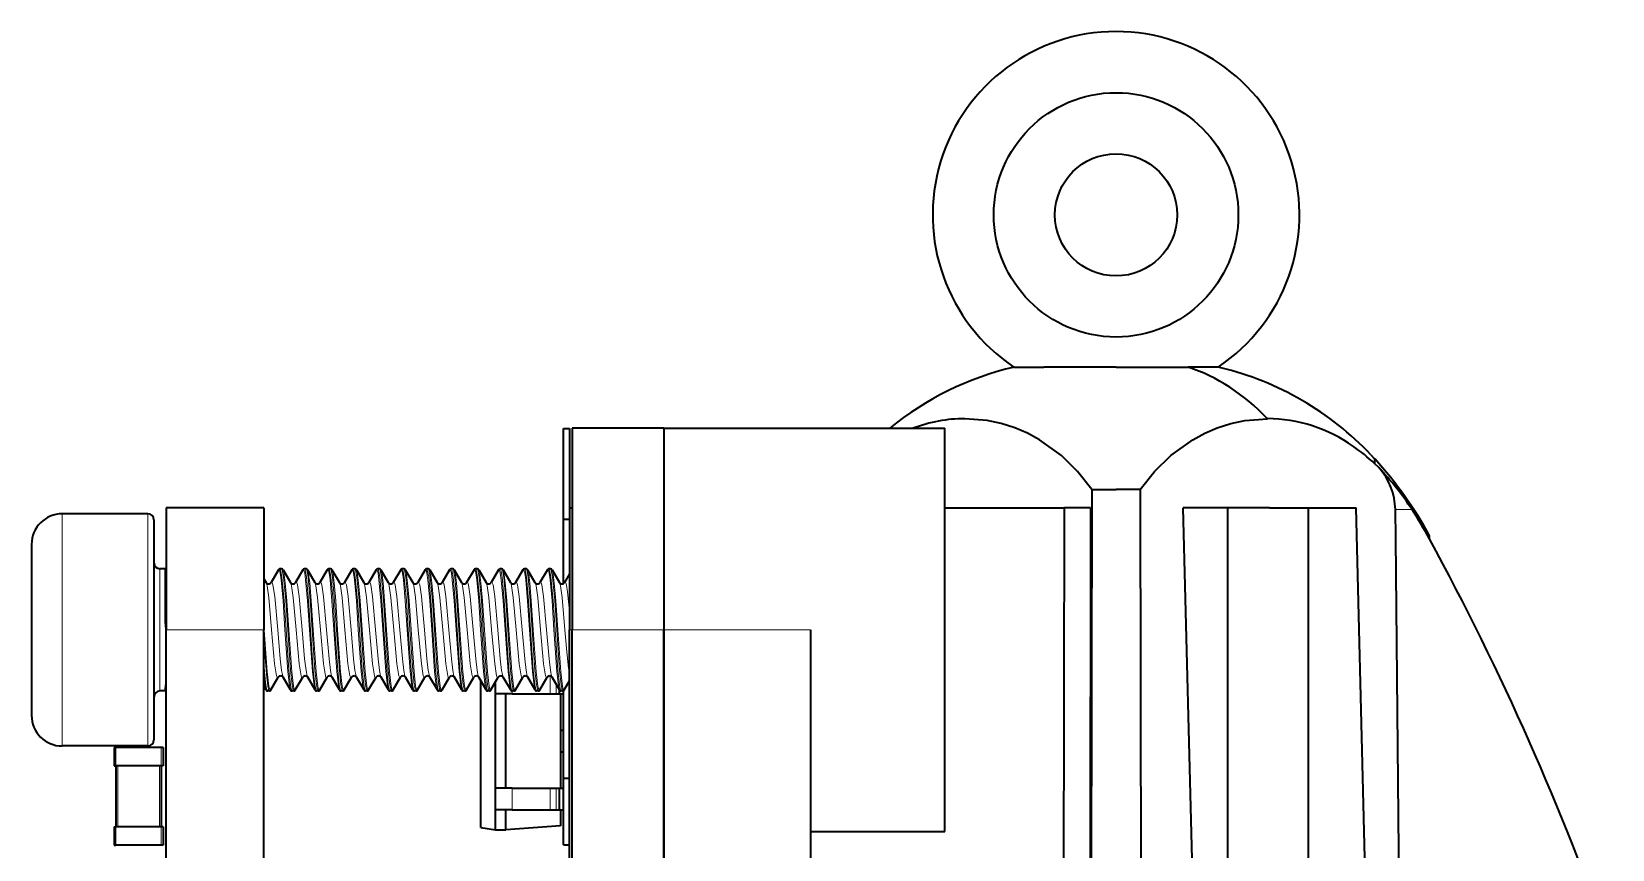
# Model space of a CAD drawing. Extents: x 383 to 866, y 155 to 681.
# Drawn here: x 580.34 to 606.2, y 667.32 to 680.71 of the extents above; entities that cross this region are included whole.
import ezdxf

# ---------------------------------------------------------------- set-up
doc = ezdxf.new("R2010")
doc.units = 0

msp = doc.modelspace()

# ---------------------------------------------------------------- linework, layer by layer
at = {"color": 7, "lineweight": 35, "ltscale": 0.007712}
msp.add_line((596.41, 675.213), (596.719, 675.213), dxfattribs=at)
at = {"color": 7, "lineweight": 35, "ltscale": 0.004517}
msp.add_line((596.719, 675.213), (596.899, 675.213), dxfattribs=at)
at = {"color": 7, "lineweight": 35, "ltscale": 0.029521}
for q in [(596.899, 675.213), (599.261, 675.213)]:
    msp.add_line((598.08, 675.213), q, dxfattribs=at)
at = {"color": 7, "lineweight": 35, "ltscale": 0.012228}
msp.add_line((599.75, 675.213), (599.261, 675.213), dxfattribs=at)
at = {"color": 7, "lineweight": 35, "ltscale": 0.001088}
msp.add_line((599.793, 675.203), (599.75, 675.214), dxfattribs=at)
at = {"color": 7, "lineweight": 35, "ltscale": 0.037}
msp.add_line((589.039, 672.727), (589.039, 674.207), dxfattribs=at)
at = {"color": 7, "lineweight": 35, "ltscale": 0.002499}
for p, q in [((589.039, 674.207), (589.139, 674.207)), ((589.039, 672.727), (589.139, 672.727)), ((589.039, 668.485), (589.139, 668.485)), ((589.039, 667.393), (589.139, 667.393))]:
    msp.add_line(p, q, dxfattribs=at)
at = {"color": 7, "lineweight": 35, "ltscale": 0.032336}
msp.add_line((589.139, 674.207), (589.139, 672.913), dxfattribs=at)
at = {"color": 7, "lineweight": 35, "ltscale": 0.0375}
msp.add_line((590.68, 674.213), (589.18, 674.213), dxfattribs=at)
at = {"color": 7, "lineweight": 35, "ltscale": 0.0825}
for p, q in [((589.18, 674.213), (589.18, 670.913)), ((590.68, 674.213), (590.68, 670.913)), ((590.68, 674.213), (590.68, 670.913)), ((595.28, 670.913), (595.28, 674.213))]:
    msp.add_line(p, q, dxfattribs=at)
at = {"color": 7, "lineweight": 35, "ltscale": 0.060001}
msp.add_line((590.68, 674.213), (593.08, 674.213), dxfattribs=at)
at = {"color": 7, "lineweight": 35, "ltscale": 0.055}
for p, q in [((593.08, 674.213), (595.28, 674.213)), ((593.08, 667.613), (595.28, 667.613))]:
    msp.add_line(p, q, dxfattribs=at)
at = {"color": 7, "lineweight": 35, "ltscale": 0.002197}
msp.add_line((602.25, 673.778), (602.31, 673.714), dxfattribs=at)
at = {"color": 7, "lineweight": 35, "ltscale": 0.001964}
msp.add_line((602.31, 673.714), (602.31, 673.635), dxfattribs=at)
at = {"color": 7, "lineweight": 35, "ltscale": 3.34651e-05}
msp.add_line((602.311, 673.713), (602.31, 673.714), dxfattribs=at)
at = {"color": 7, "lineweight": 35, "ltscale": 0.00019996}
msp.add_line((602.317, 673.707), (602.311, 673.713), dxfattribs=at)
at = {"color": 7, "lineweight": 35, "ltscale": 0.00235}
msp.add_line((602.377, 673.569), (602.31, 673.635), dxfattribs=at)
at = {"color": 7, "lineweight": 35, "ltscale": 0.420084}
for p, q in [((597.685, 673.213), (597.66, 656.41)), ((598.476, 673.213), (598.5, 656.41))]:
    msp.add_line(p, q, dxfattribs=at)
at = {"color": 7, "lineweight": 35, "ltscale": 0.00988}
for p in [(597.685, 673.213), (598.476, 673.213)]:
    msp.add_line(p, (598.08, 673.213), dxfattribs=at)
at = {"color": 7, "lineweight": 35, "ltscale": 0.05}
for p, q in [((582.539, 672.913), (582.539, 670.913)), ((584.139, 672.913), (584.139, 670.913)), ((589.139, 672.913), (589.139, 670.913))]:
    msp.add_line(p, q, dxfattribs=at)
at = {"color": 7, "lineweight": 35, "ltscale": 0.039999}
msp.add_line((584.139, 672.913), (582.539, 672.913), dxfattribs=at)
at = {"color": 7, "lineweight": 35, "ltscale": 0.001021}
msp.add_line((589.139, 672.913), (589.18, 672.913), dxfattribs=at)
at = {"color": 7, "lineweight": 35, "ltscale": 0.048912}
msp.add_line((595.28, 672.913), (597.237, 672.913), dxfattribs=at)
at = {"color": 7, "lineweight": 35, "ltscale": 0.412585}
msp.add_line((597.208, 656.41), (597.237, 672.913), dxfattribs=at)
at = {"color": 7, "lineweight": 35, "ltscale": 0.010666}
msp.add_line((597.663, 672.913), (597.237, 672.913), dxfattribs=at)
at = {"color": 7, "lineweight": 35, "ltscale": 0.412557}
msp.add_line((597.663, 672.913), (597.639, 656.411), dxfattribs=at)
at = {"color": 7, "lineweight": 35, "ltscale": 0.356364}
msp.add_line((599.539, 658.663), (599.178, 672.913), dxfattribs=at)
at = {"color": 7, "lineweight": 35, "ltscale": 0.412716}
for p, q in [((599.596, 656.41), (599.178, 672.913)), ((602.424, 656.41), (602.006, 672.913))]:
    msp.add_line(p, q, dxfattribs=at)
at = {"color": 7, "lineweight": 35, "ltscale": 0.035355}
msp.add_line((600.592, 672.913), (599.178, 672.913), dxfattribs=at)
at = {"color": 7, "lineweight": 35, "ltscale": 0.35}
msp.add_line((599.909, 658.913), (599.909, 672.913), dxfattribs=at)
at = {"color": 7, "lineweight": 35, "ltscale": 0.035356}
msp.add_line((600.592, 672.913), (602.006, 672.913), dxfattribs=at)
at = {"color": 7, "lineweight": 35, "ltscale": 0.3625}
msp.add_line((601.225, 672.913), (601.225, 658.413), dxfattribs=at)
at = {"color": 7, "lineweight": 35, "ltscale": 0.01195}
msp.add_line((602.648, 672.882), (602.652, 672.404), dxfattribs=at)
at = {"color": 7, "lineweight": 13, "ltscale": 0.006865}
msp.add_line((602.648, 672.882), (602.922, 672.882), dxfattribs=at)
at = {"color": 7, "lineweight": 13, "ltscale": 0.024728}
for p, q in [((580.839, 672.813), (580.839, 671.824)), ((582.239, 672.813), (582.239, 671.824))]:
    msp.add_line(p, q, dxfattribs=at)
at = {"color": 7, "lineweight": 35, "ltscale": 0.034999}
for p, q in [((582.239, 672.813), (580.839, 672.813)), ((582.239, 669.013), (580.839, 669.013))]:
    msp.add_line(p, q, dxfattribs=at)
at = {"color": 7, "lineweight": 35, "ltscale": 0.023425}
msp.add_line((582.339, 672.713), (582.339, 671.776), dxfattribs=at)
at = {"color": 7, "lineweight": 35, "ltscale": 0.026321}
msp.add_line((589.039, 671.674), (589.039, 672.727), dxfattribs=at)
at = {"color": 7, "lineweight": 35, "ltscale": 0.077501}
msp.add_line((595.28, 669.363), (595.28, 672.463), dxfattribs=at)
at = {"color": 7, "lineweight": 35, "ltscale": 0.399861}
msp.add_line((602.652, 672.404), (602.798, 656.41), dxfattribs=at)
at = {"color": 7, "lineweight": 35, "ltscale": 0.001181}
msp.add_line((603.209, 672.404), (603.209, 672.451), dxfattribs=at)
msp.add_line((603.209, 672.404), (603.209, 672.451), dxfattribs=at)
at = {"color": 7, "lineweight": 35, "ltscale": 0.018221}
msp.add_line((580.339, 672.313), (580.339, 671.585), dxfattribs=at)
at = {"color": 7, "lineweight": 13, "ltscale": 0.013014}
for p, q in [((582.439, 671.913), (582.439, 671.393)), ((582.519, 671.913), (582.519, 671.393))]:
    msp.add_line(p, q, dxfattribs=at)
at = {"color": 7, "lineweight": 35, "ltscale": 0.002}
for p, q in [((582.519, 671.913), (582.439, 671.913)), ((582.519, 669.913), (582.439, 669.913))]:
    msp.add_line(p, q, dxfattribs=at)
at = {"color": 7, "lineweight": 35, "ltscale": 0.006017}
for p, q in [((584.377, 671.897), (584.256, 671.689)), ((584.853, 671.897), (584.974, 671.689)), ((585.177, 671.897), (585.056, 671.689)), ((586.377, 671.897), (586.256, 671.689)), ((586.853, 671.897), (586.974, 671.689)), ((587.177, 671.897), (587.056, 671.689)), ((588.377, 671.897), (588.256, 671.689)), ((588.853, 671.897), (588.974, 671.689)), ((585.377, 669.93), (585.256, 670.138)), ((585.853, 669.93), (585.974, 670.138)), ((586.177, 669.93), (586.056, 670.138)), ((587.377, 669.93), (587.256, 670.138)), ((587.853, 669.93), (587.974, 670.138)), ((588.177, 669.93), (588.056, 670.138))]:
    msp.add_line(p, q, dxfattribs=at)
at = {"color": 7, "lineweight": 35, "ltscale": 0.000669861}
for p, q in [((584.429, 671.913), (584.402, 671.913)), ((585.629, 671.913), (585.602, 671.913)), ((586.429, 671.913), (586.402, 671.913)), ((587.629, 671.913), (587.602, 671.913)), ((588.429, 671.913), (588.402, 671.913)), ((584.629, 669.913), (584.602, 669.913)), ((585.429, 669.913), (585.402, 669.913)), ((586.629, 669.913), (586.602, 669.913)), ((587.429, 669.913), (587.402, 669.913)), ((588.629, 669.913), (588.602, 669.913))]:
    msp.add_line(p, q, dxfattribs=at)
at = {"color": 7, "lineweight": 35, "ltscale": 0.006016}
for p, q in [((584.453, 671.897), (584.574, 671.689)), ((584.777, 671.897), (584.656, 671.689)), ((585.253, 671.897), (585.374, 671.689)), ((585.577, 671.897), (585.456, 671.689)), ((585.653, 671.897), (585.774, 671.689)), ((585.977, 671.897), (585.856, 671.689)), ((586.053, 671.897), (586.174, 671.689)), ((586.453, 671.897), (586.574, 671.689)), ((586.777, 671.897), (586.656, 671.689)), ((587.253, 671.897), (587.374, 671.689)), ((587.577, 671.897), (587.456, 671.689)), ((587.653, 671.897), (587.774, 671.689)), ((587.977, 671.897), (587.856, 671.689)), ((588.053, 671.897), (588.174, 671.689)), ((588.453, 671.897), (588.574, 671.689)), ((588.777, 671.897), (588.656, 671.689)), ((584.253, 669.93), (584.374, 670.138)), ((584.577, 669.93), (584.456, 670.138)), ((584.653, 669.93), (584.774, 670.138)), ((584.977, 669.93), (584.856, 670.138)), ((585.053, 669.93), (585.174, 670.138)), ((585.453, 669.93), (585.574, 670.138)), ((585.777, 669.93), (585.656, 670.138)), ((586.253, 669.93), (586.374, 670.138)), ((586.577, 669.93), (586.456, 670.138)), ((586.653, 669.93), (586.774, 670.138)), ((586.977, 669.93), (586.856, 670.138)), ((587.053, 669.93), (587.174, 670.138)), ((587.453, 669.93), (587.574, 670.138)), ((587.777, 669.93), (587.656, 670.138)), ((588.253, 669.93), (588.374, 670.138)), ((588.577, 669.93), (588.456, 670.138)), ((588.653, 669.93), (588.774, 670.138)), ((588.977, 669.93), (588.856, 670.138))]:
    msp.add_line(p, q, dxfattribs=at)
at = {"color": 7, "lineweight": 35, "ltscale": 0.000671387}
for p, q in [((584.829, 671.913), (584.802, 671.913)), ((585.229, 671.913), (585.202, 671.913)), ((586.029, 671.913), (586.002, 671.913)), ((586.829, 671.913), (586.802, 671.913)), ((587.229, 671.913), (587.202, 671.913)), ((588.029, 671.913), (588.002, 671.913)), ((588.829, 671.913), (588.802, 671.913)), ((584.229, 669.913), (584.202, 669.913)), ((585.029, 669.913), (585.002, 669.913)), ((585.829, 669.913), (585.802, 669.913)), ((586.229, 669.913), (586.202, 669.913)), ((587.029, 669.913), (587.002, 669.913)), ((587.829, 669.913), (587.802, 669.913)), ((588.229, 669.913), (588.202, 669.913)), ((589.029, 669.913), (589.002, 669.913))]:
    msp.add_line(p, q, dxfattribs=at)
at = {"color": 7, "lineweight": 35, "ltscale": 0.051781}
msp.add_line((580.339, 671.585), (580.339, 669.513), dxfattribs=at)
at = {"color": 7, "lineweight": 13, "ltscale": 0.070273}
for p, q in [((580.839, 671.824), (580.839, 669.013)), ((582.239, 671.824), (582.239, 669.013))]:
    msp.add_line(p, q, dxfattribs=at)
at = {"color": 7, "lineweight": 35, "ltscale": 0.066576}
msp.add_line((582.339, 671.776), (582.339, 669.113), dxfattribs=at)
at = {"color": 7, "lineweight": 35, "ltscale": 0.001718}
msp.add_line((584.139, 671.749), (584.174, 671.689), dxfattribs=at)
at = {"color": 7, "lineweight": 35, "ltscale": 0.004132}
msp.add_line((589.139, 671.832), (589.056, 671.689), dxfattribs=at)
at = {"color": 7, "lineweight": 13, "ltscale": 0.036986}
msp.add_line((582.439, 671.393), (582.439, 669.913), dxfattribs=at)
at = {"color": 7, "lineweight": 13, "ltscale": 0.00659}
msp.add_line((582.519, 671.393), (582.519, 671.129), dxfattribs=at)
at = {"color": 7, "lineweight": 13, "ltscale": 0.011867}
for p, q in [((584.484, 670.913), (584.453, 671.387)), ((584.884, 670.913), (584.853, 671.387)), ((585.284, 670.913), (585.253, 671.387)), ((585.684, 670.913), (585.653, 671.387)), ((586.084, 670.913), (586.053, 671.387)), ((586.484, 670.913), (586.453, 671.387)), ((586.884, 670.913), (586.853, 671.387)), ((587.284, 670.913), (587.253, 671.387)), ((587.684, 670.913), (587.653, 671.387)), ((588.084, 670.913), (588.053, 671.387)), ((588.484, 670.913), (588.453, 671.387)), ((588.884, 670.913), (588.853, 671.387))]:
    msp.add_line(p, q, dxfattribs=at)
at = {"color": 7, "lineweight": 13, "ltscale": 0.011985}
for p, q in [((584.502, 670.915), (584.47, 671.393)), ((584.902, 670.915), (584.87, 671.393)), ((585.302, 670.915), (585.27, 671.393)), ((585.702, 670.915), (585.67, 671.393)), ((586.102, 670.915), (586.07, 671.393)), ((586.502, 670.915), (586.47, 671.393)), ((586.902, 670.915), (586.87, 671.393)), ((587.302, 670.915), (587.27, 671.393)), ((587.702, 670.915), (587.67, 671.393)), ((588.102, 670.915), (588.07, 671.393)), ((588.502, 670.915), (588.47, 671.393)), ((588.902, 670.915), (588.87, 671.393))]:
    msp.add_line(p, q, dxfattribs=at)
at = {"color": 7, "lineweight": 13, "ltscale": 0.012041}
for p, q in [((584.497, 671.393), (584.529, 670.912)), ((584.897, 671.393), (584.929, 670.912)), ((585.297, 671.393), (585.329, 670.912)), ((585.697, 671.393), (585.729, 670.912)), ((586.097, 671.393), (586.129, 670.912)), ((586.497, 671.393), (586.529, 670.912)), ((586.897, 671.393), (586.929, 670.912)), ((587.297, 671.393), (587.329, 670.912)), ((587.697, 671.393), (587.729, 670.912)), ((588.097, 671.393), (588.129, 670.912)), ((588.497, 671.393), (588.529, 670.912)), ((588.897, 671.393), (588.929, 670.912))]:
    msp.add_line(p, q, dxfattribs=at)
at = {"color": 7, "lineweight": 13, "ltscale": 0.011916}
for p, q in [((584.514, 671.389), (584.546, 670.913)), ((584.914, 671.389), (584.946, 670.913)), ((585.314, 671.389), (585.346, 670.913)), ((585.714, 671.389), (585.746, 670.913)), ((586.114, 671.389), (586.146, 670.913)), ((586.514, 671.389), (586.546, 670.913)), ((586.914, 671.389), (586.946, 670.913)), ((587.314, 671.389), (587.346, 670.913)), ((587.714, 671.389), (587.746, 670.913)), ((588.114, 671.389), (588.146, 670.913)), ((588.514, 671.389), (588.546, 670.913)), ((588.914, 671.389), (588.946, 670.913))]:
    msp.add_line(p, q, dxfattribs=at)
at = {"color": 7, "lineweight": 13, "ltscale": 0.000433417}
msp.add_line((582.541, 670.994), (582.523, 670.993), dxfattribs=at)
at = {"color": 7, "lineweight": 13, "ltscale": 0.002031}
msp.add_line((582.529, 670.912), (582.523, 670.993), dxfattribs=at)
at = {"color": 7, "lineweight": 13, "ltscale": 0.00034713}
msp.add_line((582.543, 670.913), (582.529, 670.912), dxfattribs=at)
at = {"color": 7, "lineweight": 13, "ltscale": 0.004219}
msp.add_line((582.539, 670.744), (582.529, 670.912), dxfattribs=at)
at = {"color": 7, "lineweight": 35}
for p, q in [((582.539, 641.913), (582.539, 670.913)), ((584.139, 641.913), (584.139, 670.913)), ((589.139, 641.913), (589.139, 670.913)), ((589.18, 641.913), (589.18, 670.913)), ((590.68, 670.913), (590.68, 641.913)), ((590.68, 641.913), (590.68, 670.913)), ((593.08, 670.913), (593.08, 641.913))]:
    msp.add_line(p, q, dxfattribs=at)
at = {"color": 7, "lineweight": 13, "ltscale": 0.039999}
msp.add_line((584.139, 670.913), (582.539, 670.913), dxfattribs=at)
at = {"color": 7, "lineweight": 13, "ltscale": 0.00256}
msp.add_line((584.139, 671.016), (584.146, 670.913), dxfattribs=at)
at = {"color": 7, "lineweight": 13, "ltscale": 0.001021}
msp.add_line((589.139, 670.913), (589.18, 670.913), dxfattribs=at)
at = {"color": 7, "lineweight": 13, "ltscale": 0.0375}
msp.add_line((590.68, 670.913), (589.18, 670.913), dxfattribs=at)
at = {"color": 7, "lineweight": 13, "ltscale": 0.060001}
msp.add_line((590.68, 670.913), (593.08, 670.913), dxfattribs=at)
at = {"color": 7, "lineweight": 35, "ltscale": 0.082501}
msp.add_line((595.28, 667.613), (595.28, 670.913), dxfattribs=at)
at = {"color": 7, "lineweight": 13, "ltscale": 0.003232}
msp.add_line((582.523, 669.998), (582.539, 670.126), dxfattribs=at)
at = {"color": 7, "lineweight": 35, "ltscale": 0.060085}
msp.add_line((587.689, 667.677), (587.689, 670.081), dxfattribs=at)
at = {"color": 7, "lineweight": 35, "ltscale": 0.004874}
msp.add_line((587.929, 669.866), (587.929, 670.061), dxfattribs=at)
at = {"color": 7, "lineweight": 13, "ltscale": 0.007306}
msp.add_line((588.823, 669.866), (588.823, 670.158), dxfattribs=at)
at = {"color": 7, "lineweight": 35, "ltscale": 0.004297}
msp.add_line((589.053, 669.93), (589.139, 670.078), dxfattribs=at)
at = {"color": 7, "lineweight": 13, "ltscale": 0.001167}
msp.add_line((582.519, 669.952), (582.523, 669.998), dxfattribs=at)
at = {"color": 7, "lineweight": 13, "ltscale": 0.000952148}
msp.add_line((582.519, 669.952), (582.519, 669.913), dxfattribs=at)
at = {"color": 7, "lineweight": 35, "ltscale": 0.001884}
msp.add_line((584.177, 669.93), (584.139, 669.995), dxfattribs=at)
at = {"color": 7, "lineweight": 35, "ltscale": 0.038626}
for p, q in [((587.929, 668.321), (587.929, 669.866)), ((588.099, 668.321), (588.099, 669.866)), ((588.989, 669.866), (588.989, 668.321))]:
    msp.add_line(p, q, dxfattribs=at)
at = {"color": 7, "lineweight": 35, "ltscale": 0.00675}
for p, q in [((588.199, 669.866), (587.929, 669.866)), ((588.199, 668.321), (587.929, 668.321)), ((588.199, 667.966), (587.929, 667.966))]:
    msp.add_line(p, q, dxfattribs=at)
at = {"color": 7, "lineweight": 13, "ltscale": 0.001193}
msp.add_line((588.199, 669.866), (588.199, 669.914), dxfattribs=at)
at = {"color": 7, "lineweight": 35, "ltscale": 0.015601}
for p, q in [((588.199, 669.866), (588.823, 669.866)), ((588.199, 668.321), (588.823, 668.321)), ((588.199, 667.966), (588.823, 667.966))]:
    msp.add_line(p, q, dxfattribs=at)
at = {"color": 7, "lineweight": 35, "ltscale": 0.002415}
for p, q in [((588.823, 669.866), (588.92, 669.866)), ((588.823, 668.321), (588.92, 668.321)), ((588.823, 667.966), (588.92, 667.966))]:
    msp.add_line(p, q, dxfattribs=at)
at = {"color": 7, "lineweight": 13, "ltscale": 0.00405}
msp.add_line((588.92, 669.866), (588.92, 670.028), dxfattribs=at)
at = {"color": 7, "lineweight": 35, "ltscale": 0.001379}
for p, q in [((588.92, 669.866), (588.975, 669.866)), ((588.92, 668.321), (588.975, 668.321)), ((588.92, 667.966), (588.975, 667.966))]:
    msp.add_line(p, q, dxfattribs=at)
at = {"color": 7, "lineweight": 35, "ltscale": 0.001678}
msp.add_line((588.975, 669.866), (588.975, 669.933), dxfattribs=at)
at = {"color": 7, "lineweight": 35, "ltscale": 0.001604}
for p, q in [((588.975, 669.866), (589.039, 669.866)), ((588.975, 668.321), (589.039, 668.321)), ((588.975, 667.966), (589.039, 667.966))]:
    msp.add_line(p, q, dxfattribs=at)
at = {"color": 7, "lineweight": 35, "ltscale": 0.03578}
msp.add_line((589.039, 668.485), (589.039, 669.916), dxfattribs=at)
at = {"color": 7, "lineweight": 35, "ltscale": 0.001244}
for p, q in [((588.99, 669.271), (589.039, 669.271)), ((588.99, 668.916), (589.039, 668.916))]:
    msp.add_line(p, q, dxfattribs=at)
at = {"color": 7, "lineweight": 35, "ltscale": 0.000750732}
for p, q in [((581.689, 668.99), (581.719, 668.99)), ((581.689, 668.69), (581.719, 668.69)), ((581.689, 667.69), (581.719, 667.69)), ((581.689, 667.39), (581.719, 667.39))]:
    msp.add_line(p, q, dxfattribs=at)
at = {"color": 7, "lineweight": 35, "ltscale": 0.007501}
for p, q in [((581.689, 668.99), (581.689, 668.69)), ((582.489, 668.99), (582.489, 668.69))]:
    msp.add_line(p, q, dxfattribs=at)
at = {"color": 7, "lineweight": 35, "ltscale": 0.0185}
for p, q in [((582.459, 668.99), (581.719, 668.99)), ((582.459, 668.69), (581.719, 668.69)), ((582.459, 667.69), (581.719, 667.69)), ((582.459, 667.39), (581.719, 667.39))]:
    msp.add_line(p, q, dxfattribs=at)
at = {"color": 7, "lineweight": 13, "ltscale": 0.007501}
for p, q in [((581.719, 668.99), (581.719, 668.69)), ((582.459, 668.99), (582.459, 668.69))]:
    msp.add_line(p, q, dxfattribs=at)
at = {"color": 7, "lineweight": 35, "ltscale": 0.000749207}
for p, q in [((582.489, 668.99), (582.459, 668.99)), ((582.489, 668.69), (582.459, 668.69)), ((582.489, 667.69), (582.459, 667.69)), ((582.489, 667.39), (582.459, 667.39))]:
    msp.add_line(p, q, dxfattribs=at)
at = {"color": 7, "lineweight": 35, "ltscale": 0.025}
for p, q in [((581.719, 668.69), (581.719, 667.69)), ((582.459, 668.69), (582.459, 667.69))]:
    msp.add_line(p, q, dxfattribs=at)
at = {"color": 7, "lineweight": 13, "ltscale": 0.025}
for p, q in [((581.749, 668.69), (581.749, 667.69)), ((582.429, 668.69), (582.429, 667.69))]:
    msp.add_line(p, q, dxfattribs=at)
at = {"color": 7, "lineweight": 35, "ltscale": 0.027283}
msp.add_line((589.039, 667.393), (589.039, 668.485), dxfattribs=at)
at = {"color": 7, "lineweight": 35, "ltscale": 0.008875}
for p, q in [((587.929, 667.966), (587.929, 668.321)), ((588.975, 667.966), (588.975, 668.321))]:
    msp.add_line(p, q, dxfattribs=at)
at = {"color": 7, "lineweight": 13, "ltscale": 0.008875}
for p, q in [((588.199, 667.966), (588.199, 668.321)), ((588.823, 667.966), (588.823, 668.321)), ((588.92, 667.966), (588.92, 668.321))]:
    msp.add_line(p, q, dxfattribs=at)
at = {"color": 7, "lineweight": 35, "ltscale": 0.008063}
for p, q in [((587.929, 667.643), (587.929, 667.966)), ((588.099, 667.643), (588.099, 667.966))]:
    msp.add_line(p, q, dxfattribs=at)
at = {"color": 7, "lineweight": 35, "ltscale": 0.006506}
msp.add_line((588.989, 667.966), (588.989, 667.706), dxfattribs=at)
at = {"color": 7, "lineweight": 35, "ltscale": 0.022303}
msp.add_line((588.989, 667.706), (588.099, 667.643), dxfattribs=at)
at = {"color": 7, "lineweight": 35, "ltscale": 0.007498}
for p, q in [((581.689, 667.69), (581.689, 667.39)), ((582.489, 667.69), (582.489, 667.39))]:
    msp.add_line(p, q, dxfattribs=at)
at = {"color": 7, "lineweight": 13, "ltscale": 0.007498}
for p, q in [((581.719, 667.69), (581.719, 667.39)), ((582.459, 667.69), (582.459, 667.39))]:
    msp.add_line(p, q, dxfattribs=at)
at = {"color": 7, "lineweight": 35, "ltscale": 0.006059}
msp.add_line((587.689, 667.677), (587.929, 667.643), dxfattribs=at)
at = {"color": 7, "lineweight": 35, "ltscale": 0.004251}
msp.add_line((587.929, 667.643), (588.099, 667.643), dxfattribs=at)
at = {"color": 7, "lineweight": 35}
for points in [[(597.685, 673.213), (597.45, 673.506), (597.185, 673.765), (596.825, 674.026), (596.63, 674.132), (596.426, 674.22), (596.203, 674.292), (595.972, 674.341), (595.605, 674.37)], [(598.476, 673.213), (598.711, 673.506), (598.976, 673.765), (599.336, 674.026), (599.531, 674.132), (599.734, 674.22), (599.958, 674.292), (600.188, 674.341), (600.555, 674.37)]]:
    msp.add_lwpolyline(points, dxfattribs=at)
at = {"color": 7, "lineweight": 13}
for points in [[(584.377, 671.897), (584.382, 671.903), (584.384, 671.903), (584.385, 671.903), (584.387, 671.903), (584.389, 671.901), (584.394, 671.893), (584.406, 671.844), (584.422, 671.735), (584.453, 671.387)], [(584.402, 671.913), (584.403, 671.913), (584.406, 671.912), (584.408, 671.908), (584.413, 671.897), (584.435, 671.778), (584.47, 671.393)], [(584.429, 671.913), (584.43, 671.913), (584.432, 671.912), (584.435, 671.908), (584.44, 671.897), (584.462, 671.778), (584.497, 671.393)], [(584.453, 671.897), (584.457, 671.888), (584.466, 671.857), (584.489, 671.682), (584.514, 671.389)], [(584.777, 671.897), (584.782, 671.903), (584.784, 671.903), (584.786, 671.903), (584.787, 671.903), (584.789, 671.901), (584.794, 671.893), (584.807, 671.844), (584.822, 671.735), (584.853, 671.387)], [(584.802, 671.913), (584.803, 671.913), (584.806, 671.912), (584.808, 671.908), (584.813, 671.897), (584.835, 671.778), (584.87, 671.393)], [(584.829, 671.913), (584.83, 671.913), (584.832, 671.912), (584.835, 671.908), (584.84, 671.897), (584.862, 671.778), (584.897, 671.393)], [(584.853, 671.897), (584.857, 671.888), (584.866, 671.857), (584.889, 671.682), (584.914, 671.389)], [(585.177, 671.897), (585.182, 671.903), (585.184, 671.903), (585.186, 671.903), (585.187, 671.903), (585.189, 671.901), (585.194, 671.893), (585.206, 671.844), (585.222, 671.735), (585.253, 671.387)], [(585.202, 671.913), (585.203, 671.913), (585.206, 671.912), (585.208, 671.908), (585.213, 671.897), (585.235, 671.778), (585.27, 671.393)], [(585.229, 671.913), (585.23, 671.913), (585.232, 671.912), (585.235, 671.908), (585.24, 671.897), (585.262, 671.778), (585.297, 671.393)], [(585.253, 671.897), (585.257, 671.888), (585.266, 671.857), (585.289, 671.682), (585.314, 671.389)], [(585.577, 671.897), (585.582, 671.903), (585.584, 671.903), (585.586, 671.903), (585.587, 671.903), (585.589, 671.901), (585.594, 671.893), (585.607, 671.844), (585.622, 671.735), (585.653, 671.387)], [(585.602, 671.913), (585.603, 671.913), (585.606, 671.912), (585.608, 671.908), (585.613, 671.897), (585.635, 671.778), (585.67, 671.393)], [(585.629, 671.913), (585.63, 671.913), (585.632, 671.912), (585.635, 671.908), (585.64, 671.897), (585.662, 671.778), (585.697, 671.393)], [(585.653, 671.897), (585.657, 671.888), (585.666, 671.857), (585.689, 671.682), (585.714, 671.389)], [(585.977, 671.897), (585.982, 671.903), (585.984, 671.903), (585.986, 671.903), (585.987, 671.903), (585.989, 671.901), (585.994, 671.893), (586.007, 671.844), (586.022, 671.735), (586.053, 671.387)], [(586.002, 671.913), (586.003, 671.913), (586.006, 671.912), (586.008, 671.908), (586.013, 671.897), (586.035, 671.778), (586.07, 671.393)], [(586.029, 671.913), (586.03, 671.913), (586.032, 671.912), (586.035, 671.908), (586.04, 671.897), (586.062, 671.778), (586.097, 671.393)], [(586.053, 671.897), (586.057, 671.888), (586.066, 671.857), (586.089, 671.682), (586.114, 671.389)], [(586.377, 671.897), (586.382, 671.903), (586.384, 671.903), (586.385, 671.903), (586.387, 671.903), (586.389, 671.901), (586.394, 671.893), (586.406, 671.844), (586.422, 671.735), (586.453, 671.387)], [(586.402, 671.913), (586.403, 671.913), (586.406, 671.912), (586.408, 671.908), (586.413, 671.897), (586.435, 671.778), (586.47, 671.393)], [(586.429, 671.913), (586.43, 671.913), (586.432, 671.912), (586.435, 671.908), (586.44, 671.897), (586.462, 671.778), (586.497, 671.393)], [(586.453, 671.897), (586.457, 671.888), (586.466, 671.857), (586.489, 671.682), (586.514, 671.389)], [(586.777, 671.897), (586.782, 671.903), (586.784, 671.903), (586.786, 671.903), (586.787, 671.903), (586.789, 671.901), (586.794, 671.893), (586.807, 671.844), (586.822, 671.735), (586.853, 671.387)], [(586.802, 671.913), (586.803, 671.913), (586.806, 671.912), (586.808, 671.908), (586.813, 671.897), (586.835, 671.778), (586.87, 671.393)], [(586.829, 671.913), (586.83, 671.913), (586.832, 671.912), (586.835, 671.908), (586.84, 671.897), (586.862, 671.778), (586.897, 671.393)], [(586.853, 671.897), (586.857, 671.888), (586.866, 671.857), (586.889, 671.682), (586.914, 671.389)], [(587.177, 671.897), (587.182, 671.903), (587.184, 671.903), (587.186, 671.903), (587.187, 671.903), (587.189, 671.901), (587.194, 671.893), (587.206, 671.844), (587.222, 671.735), (587.253, 671.387)], [(587.202, 671.913), (587.203, 671.913), (587.206, 671.912), (587.208, 671.908), (587.213, 671.897), (587.235, 671.778), (587.27, 671.393)], [(587.229, 671.913), (587.23, 671.913), (587.232, 671.912), (587.235, 671.908), (587.24, 671.897), (587.262, 671.778), (587.297, 671.393)], [(587.253, 671.897), (587.257, 671.888), (587.266, 671.857), (587.289, 671.682), (587.314, 671.389)], [(587.577, 671.897), (587.582, 671.903), (587.584, 671.903), (587.586, 671.903), (587.587, 671.903), (587.589, 671.901), (587.594, 671.893), (587.607, 671.844), (587.622, 671.735), (587.653, 671.387)], [(587.602, 671.913), (587.603, 671.913), (587.606, 671.912), (587.608, 671.908), (587.613, 671.897), (587.635, 671.778), (587.67, 671.393)], [(587.629, 671.913), (587.63, 671.913), (587.632, 671.912), (587.635, 671.908), (587.64, 671.897), (587.662, 671.778), (587.697, 671.393)], [(587.653, 671.897), (587.657, 671.888), (587.666, 671.857), (587.689, 671.682), (587.714, 671.389)], [(587.977, 671.897), (587.982, 671.903), (587.984, 671.903), (587.986, 671.903), (587.987, 671.903), (587.989, 671.901), (587.994, 671.893), (588.007, 671.844), (588.022, 671.735), (588.053, 671.387)], [(588.002, 671.913), (588.003, 671.913), (588.006, 671.912), (588.008, 671.908), (588.013, 671.897), (588.035, 671.778), (588.07, 671.393)], [(588.029, 671.913), (588.03, 671.913), (588.032, 671.912), (588.035, 671.908), (588.04, 671.897), (588.062, 671.778), (588.097, 671.393)], [(588.053, 671.897), (588.057, 671.888), (588.066, 671.857), (588.089, 671.682), (588.114, 671.389)], [(588.377, 671.897), (588.382, 671.903), (588.384, 671.903), (588.385, 671.903), (588.387, 671.903), (588.389, 671.901), (588.394, 671.893), (588.406, 671.844), (588.422, 671.735), (588.453, 671.387)], [(588.402, 671.913), (588.403, 671.913), (588.406, 671.912), (588.408, 671.908), (588.413, 671.897), (588.435, 671.778), (588.47, 671.393)], [(588.429, 671.913), (588.43, 671.913), (588.432, 671.912), (588.435, 671.908), (588.44, 671.897), (588.462, 671.778), (588.497, 671.393)], [(588.453, 671.897), (588.457, 671.888), (588.466, 671.857), (588.489, 671.682), (588.514, 671.389)], [(588.777, 671.897), (588.782, 671.903), (588.784, 671.903), (588.786, 671.903), (588.787, 671.903), (588.789, 671.901), (588.794, 671.893), (588.807, 671.844), (588.822, 671.735), (588.853, 671.387)], [(588.802, 671.913), (588.803, 671.913), (588.806, 671.912), (588.808, 671.908), (588.813, 671.897), (588.835, 671.778), (588.87, 671.393)], [(588.829, 671.913), (588.83, 671.913), (588.832, 671.912), (588.835, 671.908), (588.84, 671.897), (588.862, 671.778), (588.897, 671.393)], [(588.853, 671.897), (588.857, 671.888), (588.866, 671.857), (588.889, 671.682), (588.914, 671.389)], [(584.265, 670.913), (584.218, 671.442), (584.191, 671.633), (584.18, 671.676), (584.174, 671.689)], [(584.365, 670.913), (584.316, 671.462), (584.288, 671.649), (584.276, 671.686), (584.27, 671.695), (584.267, 671.697), (584.264, 671.697), (584.26, 671.695), (584.256, 671.689)], [(584.665, 670.913), (584.618, 671.442), (584.591, 671.633), (584.58, 671.676), (584.574, 671.689)], [(584.765, 670.913), (584.716, 671.462), (584.688, 671.649), (584.676, 671.686), (584.67, 671.695), (584.667, 671.697), (584.664, 671.697), (584.661, 671.695), (584.656, 671.689)], [(585.065, 670.913), (585.018, 671.442), (584.991, 671.633), (584.98, 671.676), (584.974, 671.689)], [(585.165, 670.913), (585.116, 671.462), (585.088, 671.649), (585.076, 671.686), (585.07, 671.695), (585.067, 671.697), (585.064, 671.697), (585.06, 671.695), (585.056, 671.689)], [(585.465, 670.913), (585.418, 671.442), (585.391, 671.633), (585.38, 671.676), (585.374, 671.689)], [(585.565, 670.913), (585.516, 671.462), (585.488, 671.649), (585.476, 671.686), (585.47, 671.695), (585.467, 671.697), (585.464, 671.697), (585.461, 671.695), (585.456, 671.689)], [(585.865, 670.913), (585.818, 671.442), (585.791, 671.633), (585.78, 671.676), (585.774, 671.689)], [(585.965, 670.913), (585.916, 671.462), (585.888, 671.649), (585.876, 671.686), (585.87, 671.695), (585.867, 671.697), (585.864, 671.697), (585.86, 671.695), (585.856, 671.689)], [(586.265, 670.913), (586.218, 671.442), (586.191, 671.633), (586.18, 671.676), (586.174, 671.689)], [(586.365, 670.913), (586.316, 671.462), (586.288, 671.649), (586.276, 671.686), (586.27, 671.695), (586.267, 671.697), (586.264, 671.697), (586.26, 671.695), (586.256, 671.689)], [(586.665, 670.913), (586.618, 671.442), (586.591, 671.633), (586.58, 671.676), (586.574, 671.689)], [(586.765, 670.913), (586.716, 671.462), (586.688, 671.649), (586.676, 671.686), (586.67, 671.695), (586.667, 671.697), (586.664, 671.697), (586.661, 671.695), (586.656, 671.689)], [(587.065, 670.913), (587.018, 671.442), (586.991, 671.633), (586.98, 671.676), (586.974, 671.689)], [(587.165, 670.913), (587.116, 671.462), (587.088, 671.649), (587.076, 671.686), (587.07, 671.695), (587.067, 671.697), (587.064, 671.697), (587.06, 671.695), (587.056, 671.689)], [(587.465, 670.913), (587.418, 671.442), (587.391, 671.633), (587.38, 671.676), (587.374, 671.689)], [(587.565, 670.913), (587.516, 671.462), (587.488, 671.649), (587.476, 671.686), (587.47, 671.695), (587.467, 671.697), (587.464, 671.697), (587.461, 671.695), (587.456, 671.689)], [(587.865, 670.913), (587.818, 671.442), (587.791, 671.633), (587.78, 671.676), (587.774, 671.689)], [(587.965, 670.913), (587.916, 671.462), (587.888, 671.649), (587.876, 671.686), (587.87, 671.695), (587.867, 671.697), (587.864, 671.697), (587.86, 671.695), (587.856, 671.689)], [(588.265, 670.913), (588.218, 671.442), (588.191, 671.633), (588.18, 671.676), (588.174, 671.689)], [(588.365, 670.913), (588.316, 671.462), (588.288, 671.649), (588.276, 671.686), (588.27, 671.695), (588.267, 671.697), (588.264, 671.697), (588.26, 671.695), (588.256, 671.689)], [(588.665, 670.913), (588.618, 671.442), (588.591, 671.633), (588.58, 671.676), (588.574, 671.689)], [(588.765, 670.913), (588.716, 671.462), (588.688, 671.649), (588.676, 671.686), (588.67, 671.695), (588.667, 671.697), (588.664, 671.697), (588.661, 671.695), (588.656, 671.689)], [(589.065, 670.913), (589.018, 671.442), (588.991, 671.633), (588.98, 671.676), (588.974, 671.689)], [(589.139, 671.222), (589.107, 671.535), (589.089, 671.644), (589.078, 671.682), (589.072, 671.692), (589.068, 671.696), (589.066, 671.697), (589.063, 671.697), (589.061, 671.695), (589.056, 671.689)], [(584.146, 670.913), (584.195, 670.225), (584.222, 669.993), (584.235, 669.939), (584.241, 669.926), (584.244, 669.924), (584.248, 669.924), (584.251, 669.926), (584.253, 669.93)], [(584.374, 670.138), (584.37, 670.132), (584.368, 670.131), (584.365, 670.13), (584.363, 670.13), (584.359, 670.133), (584.355, 670.14), (584.347, 670.16), (584.315, 670.359), (584.265, 670.913)], [(584.456, 670.138), (584.447, 670.162), (584.429, 670.251), (584.406, 670.441), (584.365, 670.913)], [(584.484, 670.913), (584.533, 670.231), (584.56, 669.997), (584.571, 669.944), (584.577, 669.93)], [(584.502, 670.915), (584.547, 670.256), (584.573, 670.016), (584.592, 669.925), (584.596, 669.917), (584.599, 669.915), (584.601, 669.914), (584.602, 669.913)], [(584.529, 670.912), (584.574, 670.255), (584.6, 670.016), (584.619, 669.925), (584.623, 669.917), (584.625, 669.915), (584.628, 669.914), (584.629, 669.913)], [(584.546, 670.913), (584.595, 670.225), (584.622, 669.993), (584.635, 669.939), (584.641, 669.926), (584.644, 669.924), (584.648, 669.924), (584.651, 669.926), (584.653, 669.93)], [(584.774, 670.138), (584.77, 670.132), (584.768, 670.131), (584.765, 670.13), (584.763, 670.13), (584.759, 670.133), (584.755, 670.14), (584.747, 670.16), (584.715, 670.359), (584.665, 670.913)], [(584.856, 670.138), (584.847, 670.162), (584.829, 670.251), (584.806, 670.441), (584.765, 670.913)], [(584.884, 670.913), (584.933, 670.231), (584.96, 669.997), (584.971, 669.944), (584.977, 669.93)], [(584.902, 670.915), (584.948, 670.256), (584.973, 670.016), (584.992, 669.925), (584.996, 669.917), (584.998, 669.915), (585.001, 669.914), (585.002, 669.913)], [(584.929, 670.912), (584.974, 670.255), (585, 670.016), (585.019, 669.925), (585.023, 669.917), (585.025, 669.915), (585.028, 669.914), (585.029, 669.913)], [(584.946, 670.913), (584.995, 670.225), (585.022, 669.993), (585.035, 669.939), (585.041, 669.926), (585.044, 669.924), (585.048, 669.924), (585.051, 669.926), (585.053, 669.93)], [(585.174, 670.138), (585.17, 670.132), (585.168, 670.131), (585.165, 670.13), (585.163, 670.13), (585.159, 670.133), (585.155, 670.14), (585.147, 670.16), (585.115, 670.359), (585.065, 670.913)], [(585.256, 670.138), (585.247, 670.162), (585.229, 670.251), (585.206, 670.441), (585.165, 670.913)], [(585.284, 670.913), (585.333, 670.231), (585.36, 669.997), (585.371, 669.944), (585.377, 669.93)], [(585.302, 670.915), (585.347, 670.256), (585.373, 670.016), (585.392, 669.925), (585.396, 669.917), (585.398, 669.915), (585.401, 669.914), (585.402, 669.913)], [(585.329, 670.912), (585.374, 670.255), (585.4, 670.016), (585.419, 669.925), (585.423, 669.917), (585.425, 669.915), (585.427, 669.914), (585.429, 669.913)], [(585.346, 670.913), (585.395, 670.225), (585.422, 669.993), (585.435, 669.939), (585.441, 669.926), (585.444, 669.924), (585.448, 669.924), (585.451, 669.926), (585.453, 669.93)], [(585.574, 670.138), (585.57, 670.132), (585.568, 670.131), (585.565, 670.13), (585.563, 670.13), (585.559, 670.133), (585.555, 670.14), (585.547, 670.16), (585.515, 670.359), (585.465, 670.913)], [(585.656, 670.138), (585.647, 670.162), (585.629, 670.251), (585.606, 670.441), (585.565, 670.913)], [(585.684, 670.913), (585.733, 670.231), (585.76, 669.997), (585.771, 669.944), (585.777, 669.93)], [(585.702, 670.915), (585.747, 670.256), (585.773, 670.016), (585.792, 669.925), (585.796, 669.917), (585.798, 669.915), (585.801, 669.914), (585.802, 669.913)], [(585.729, 670.912), (585.774, 670.255), (585.8, 670.016), (585.819, 669.925), (585.823, 669.917), (585.825, 669.915), (585.828, 669.914), (585.829, 669.913)], [(585.746, 670.913), (585.795, 670.225), (585.822, 669.993), (585.835, 669.939), (585.841, 669.926), (585.844, 669.924), (585.848, 669.924), (585.851, 669.926), (585.853, 669.93)], [(585.974, 670.138), (585.97, 670.132), (585.968, 670.131), (585.965, 670.13), (585.963, 670.13), (585.959, 670.133), (585.955, 670.14), (585.947, 670.16), (585.915, 670.359), (585.865, 670.913)], [(586.056, 670.138), (586.047, 670.162), (586.029, 670.251), (586.006, 670.441), (585.965, 670.913)], [(586.084, 670.913), (586.133, 670.231), (586.16, 669.997), (586.171, 669.944), (586.177, 669.93)], [(586.102, 670.915), (586.148, 670.256), (586.173, 670.016), (586.192, 669.925), (586.196, 669.917), (586.198, 669.915), (586.201, 669.914), (586.202, 669.913)], [(586.129, 670.912), (586.174, 670.255), (586.2, 670.016), (586.219, 669.925), (586.223, 669.917), (586.225, 669.915), (586.228, 669.914), (586.229, 669.913)], [(586.146, 670.913), (586.195, 670.225), (586.222, 669.993), (586.235, 669.939), (586.241, 669.926), (586.244, 669.924), (586.248, 669.924), (586.251, 669.926), (586.253, 669.93)], [(586.374, 670.138), (586.37, 670.132), (586.368, 670.131), (586.365, 670.13), (586.363, 670.13), (586.359, 670.133), (586.355, 670.14), (586.347, 670.16), (586.315, 670.359), (586.265, 670.913)], [(586.456, 670.138), (586.447, 670.162), (586.429, 670.251), (586.406, 670.441), (586.365, 670.913)], [(586.484, 670.913), (586.533, 670.231), (586.56, 669.997), (586.571, 669.944), (586.577, 669.93)], [(586.502, 670.915), (586.547, 670.256), (586.573, 670.016), (586.592, 669.925), (586.596, 669.917), (586.599, 669.915), (586.601, 669.914), (586.602, 669.913)], [(586.529, 670.912), (586.574, 670.255), (586.6, 670.016), (586.619, 669.925), (586.623, 669.917), (586.625, 669.915), (586.628, 669.914), (586.629, 669.913)], [(586.546, 670.913), (586.595, 670.225), (586.622, 669.993), (586.635, 669.939), (586.641, 669.926), (586.644, 669.924), (586.648, 669.924), (586.651, 669.926), (586.653, 669.93)], [(586.774, 670.138), (586.77, 670.132), (586.768, 670.131), (586.765, 670.13), (586.763, 670.13), (586.759, 670.133), (586.755, 670.14), (586.747, 670.16), (586.715, 670.359), (586.665, 670.913)], [(586.856, 670.138), (586.847, 670.162), (586.829, 670.251), (586.806, 670.441), (586.765, 670.913)], [(586.884, 670.913), (586.933, 670.231), (586.96, 669.997), (586.971, 669.944), (586.977, 669.93)], [(586.902, 670.915), (586.948, 670.256), (586.973, 670.016), (586.992, 669.925), (586.996, 669.917), (586.998, 669.915), (587.001, 669.914), (587.002, 669.913)], [(586.929, 670.912), (586.974, 670.255), (587, 670.016), (587.019, 669.925), (587.023, 669.917), (587.025, 669.915), (587.028, 669.914), (587.029, 669.913)], [(586.946, 670.913), (586.995, 670.225), (587.022, 669.993), (587.035, 669.939), (587.041, 669.926), (587.044, 669.924), (587.048, 669.924), (587.051, 669.926), (587.053, 669.93)], [(587.174, 670.138), (587.17, 670.132), (587.168, 670.131), (587.165, 670.13), (587.163, 670.13), (587.159, 670.133), (587.155, 670.14), (587.147, 670.16), (587.115, 670.359), (587.065, 670.913)], [(587.256, 670.138), (587.247, 670.162), (587.229, 670.251), (587.206, 670.441), (587.165, 670.913)], [(587.284, 670.913), (587.333, 670.231), (587.36, 669.997), (587.371, 669.944), (587.377, 669.93)], [(587.302, 670.915), (587.347, 670.256), (587.373, 670.016), (587.392, 669.925), (587.396, 669.917), (587.398, 669.915), (587.401, 669.914), (587.402, 669.913)], [(587.329, 670.912), (587.374, 670.255), (587.4, 670.016), (587.419, 669.925), (587.423, 669.917), (587.425, 669.915), (587.427, 669.914), (587.429, 669.913)], [(587.346, 670.913), (587.395, 670.225), (587.422, 669.993), (587.435, 669.939), (587.441, 669.926), (587.444, 669.924), (587.448, 669.924), (587.451, 669.926), (587.453, 669.93)], [(587.574, 670.138), (587.57, 670.132), (587.568, 670.131), (587.565, 670.13), (587.563, 670.13), (587.559, 670.133), (587.555, 670.14), (587.547, 670.16), (587.515, 670.359), (587.465, 670.913)], [(587.656, 670.138), (587.647, 670.162), (587.629, 670.251), (587.606, 670.441), (587.565, 670.913)], [(587.684, 670.913), (587.733, 670.231), (587.76, 669.997), (587.771, 669.944), (587.777, 669.93)], [(587.702, 670.915), (587.747, 670.256), (587.773, 670.016), (587.792, 669.925), (587.796, 669.917), (587.798, 669.915), (587.801, 669.914), (587.802, 669.913)], [(587.729, 670.912), (587.774, 670.255), (587.8, 670.016), (587.819, 669.925), (587.823, 669.917), (587.825, 669.915), (587.828, 669.914), (587.829, 669.913)], [(587.746, 670.913), (587.795, 670.225), (587.822, 669.993), (587.835, 669.939), (587.841, 669.926), (587.844, 669.924), (587.848, 669.924), (587.851, 669.926), (587.853, 669.93)], [(587.974, 670.138), (587.97, 670.132), (587.968, 670.131), (587.965, 670.13), (587.963, 670.13), (587.959, 670.133), (587.955, 670.14), (587.947, 670.16), (587.915, 670.359), (587.865, 670.913)], [(588.056, 670.138), (588.047, 670.162), (588.029, 670.251), (588.006, 670.441), (587.965, 670.913)], [(588.084, 670.913), (588.133, 670.231), (588.16, 669.997), (588.171, 669.944), (588.177, 669.93)], [(588.102, 670.915), (588.148, 670.256), (588.173, 670.016), (588.192, 669.925), (588.196, 669.917), (588.198, 669.915), (588.201, 669.914), (588.202, 669.913)], [(588.129, 670.912), (588.174, 670.255), (588.2, 670.016), (588.219, 669.925), (588.223, 669.917), (588.225, 669.915), (588.228, 669.914), (588.229, 669.913)], [(588.146, 670.913), (588.195, 670.225), (588.222, 669.993), (588.235, 669.939), (588.241, 669.926), (588.244, 669.924), (588.248, 669.924), (588.251, 669.926), (588.253, 669.93)], [(588.374, 670.138), (588.37, 670.132), (588.368, 670.131), (588.365, 670.13), (588.363, 670.13), (588.359, 670.133), (588.355, 670.14), (588.347, 670.16), (588.315, 670.359), (588.265, 670.913)], [(588.456, 670.138), (588.447, 670.162), (588.429, 670.251), (588.406, 670.441), (588.365, 670.913)], [(588.484, 670.913), (588.533, 670.231), (588.56, 669.997), (588.571, 669.944), (588.577, 669.93)], [(588.502, 670.915), (588.547, 670.256), (588.573, 670.016), (588.592, 669.925), (588.596, 669.917), (588.599, 669.915), (588.601, 669.914), (588.602, 669.913)], [(588.529, 670.912), (588.574, 670.255), (588.6, 670.016), (588.619, 669.925), (588.623, 669.917), (588.625, 669.915), (588.628, 669.914), (588.629, 669.913)], [(588.546, 670.913), (588.595, 670.225), (588.622, 669.993), (588.635, 669.939), (588.641, 669.926), (588.644, 669.924), (588.648, 669.924), (588.651, 669.926), (588.653, 669.93)], [(588.774, 670.138), (588.77, 670.132), (588.768, 670.131), (588.765, 670.13), (588.763, 670.13), (588.759, 670.133), (588.755, 670.14), (588.747, 670.16), (588.715, 670.359), (588.665, 670.913)], [(588.856, 670.138), (588.847, 670.162), (588.829, 670.251), (588.806, 670.441), (588.765, 670.913)], [(588.884, 670.913), (588.933, 670.231), (588.96, 669.997), (588.971, 669.944), (588.977, 669.93)], [(588.902, 670.915), (588.948, 670.256), (588.973, 670.016), (588.992, 669.925), (588.996, 669.917), (588.998, 669.915), (589.001, 669.914), (589.002, 669.913)], [(588.929, 670.912), (588.974, 670.255), (589, 670.016), (589.019, 669.925), (589.023, 669.917), (589.025, 669.915), (589.028, 669.914), (589.029, 669.913)], [(588.946, 670.913), (588.995, 670.225), (589.022, 669.993), (589.035, 669.939), (589.041, 669.926), (589.044, 669.924), (589.048, 669.924), (589.051, 669.926), (589.053, 669.93)], [(589.14, 670.193), (589.124, 670.289), (589.096, 670.553), (589.065, 670.913)], [(584.139, 670.744), (584.18, 670.188), (584.203, 669.995), (584.22, 669.923), (584.224, 669.916), (584.226, 669.914), (584.229, 669.913)], [(584.139, 670.356), (584.168, 670.05), (584.184, 669.954), (584.192, 669.926), (584.196, 669.918), (584.198, 669.915), (584.2, 669.914), (584.202, 669.913)], [(584.139, 670.16), (584.162, 669.984), (584.174, 669.937), (584.177, 669.93)]]:
    msp.add_lwpolyline(points, dxfattribs=at)
at = {"color": 7, "lineweight": 35}
for radius in [2, 1]:
    msp.add_circle((598.08, 677.706), radius, dxfattribs=at)
for centre, radius, start, end in [((598.08, 677.706), 3, 303.8256, 236.1744), ((597.545, 670.344), 5, 103.1158, 129.2923), ((598.615, 670.343), 5.001, 43.3838, 76.3834), ((595.611, 671.988), 2.382, 90.1316, 110.8982), ((600.532, 671.896), 2.475, 54.7098, 89.4474), ((600.224, 671.415), 3.046, 46.769, 55.1924), ((597.448, 669.3), 6.567, 28.683, 42.1542), ((601.6, 672.865), 1.049, 0.9002, 42.1544), ((598.824, 670.195), 4.9, 33.2518, 43.5228), ((597.529, 669.325), 6.461, 28.4614, 33.4048), ((580.839, 672.313), 0.5, 90, 180), ((582.239, 672.713), 0.1, 0.0336, 89.9664), ((562.244, 650.196), 46.597, 19.386, 28.4628), ((582.44, 672.013), 0.1, 180.0336, 269.9664), ((582.519, 671.893), 0.02, 0.0336, 89.9664), ((584.403, 671.885), 0.0286, 93.0702, 154.4339), ((584.427, 671.885), 0.0286, 25.5255, 86.973), ((584.803, 671.885), 0.0286, 93.0702, 154.4339), ((584.827, 671.885), 0.0286, 25.5255, 86.973), ((585.203, 671.885), 0.0286, 93.0702, 154.4339), ((585.227, 671.885), 0.0286, 25.5255, 86.973), ((585.603, 671.885), 0.0286, 93.0702, 154.4339), ((585.627, 671.885), 0.0286, 25.5255, 86.973), ((586.003, 671.885), 0.0286, 93.0702, 154.4339), ((586.027, 671.885), 0.0286, 25.5255, 86.973), ((586.403, 671.885), 0.0286, 93.0702, 154.4339), ((586.427, 671.885), 0.0286, 25.5255, 86.973), ((586.803, 671.885), 0.0286, 93.0702, 154.4339), ((586.827, 671.885), 0.0286, 25.5255, 86.973), ((587.203, 671.885), 0.0286, 93.0702, 154.4339), ((587.227, 671.885), 0.0286, 25.5255, 86.973), ((587.603, 671.885), 0.0286, 93.0702, 154.4339), ((587.627, 671.885), 0.0286, 25.5255, 86.973), ((588.003, 671.885), 0.0286, 93.0702, 154.4339), ((588.027, 671.885), 0.0286, 25.5255, 86.973), ((588.403, 671.885), 0.0286, 93.0702, 154.4339), ((588.427, 671.885), 0.0286, 25.5255, 86.973), ((588.803, 671.885), 0.0286, 93.0702, 154.4339), ((588.827, 671.885), 0.0286, 25.5255, 86.973), ((584.214, 671.717), 0.0489, 214.6592, 271.1436), ((584.216, 671.717), 0.0489, 268.8564, 325.3408), ((584.614, 671.717), 0.0489, 214.6592, 271.1436), ((584.616, 671.717), 0.0489, 268.8564, 325.3408), ((585.014, 671.717), 0.0489, 214.6592, 271.1436), ((585.016, 671.717), 0.0489, 268.8564, 325.3408), ((585.414, 671.717), 0.0489, 214.6592, 271.1436), ((585.416, 671.717), 0.0489, 268.8564, 325.3408), ((585.814, 671.717), 0.0489, 214.6592, 271.1436), ((585.816, 671.717), 0.0489, 268.8564, 325.3408), ((586.214, 671.717), 0.0489, 214.6592, 271.1436), ((586.216, 671.717), 0.0489, 268.8564, 325.3408), ((586.614, 671.717), 0.0489, 214.6592, 271.1436), ((586.616, 671.717), 0.0489, 268.8564, 325.3408), ((587.014, 671.717), 0.0489, 214.6592, 271.1436), ((587.016, 671.717), 0.0489, 268.8564, 325.3408), ((587.414, 671.717), 0.0489, 214.6592, 271.1436), ((587.416, 671.717), 0.0489, 268.8564, 325.3408), ((587.814, 671.717), 0.0489, 214.6592, 271.1436), ((587.816, 671.717), 0.0489, 268.8564, 325.3408), ((588.214, 671.717), 0.0489, 214.6592, 271.1436), ((588.216, 671.717), 0.0489, 268.8564, 325.3408), ((588.614, 671.717), 0.0489, 214.6592, 271.1436), ((588.616, 671.717), 0.0489, 268.8564, 325.3408), ((589.014, 671.717), 0.0489, 214.6592, 271.1436), ((589.016, 671.717), 0.0489, 268.8564, 325.3408), ((584.414, 670.11), 0.0489, 88.8564, 145.3408), ((584.416, 670.11), 0.0489, 34.6592, 91.1436), ((584.814, 670.11), 0.0489, 88.8564, 145.3408), ((584.816, 670.11), 0.0489, 34.6592, 91.1436), ((585.214, 670.11), 0.0489, 88.8564, 145.3408), ((585.216, 670.11), 0.0489, 34.6592, 91.1436), ((585.614, 670.11), 0.0489, 88.8564, 145.3408), ((585.616, 670.11), 0.0489, 34.6592, 91.1436), ((586.014, 670.11), 0.0489, 88.8564, 145.3408), ((586.016, 670.11), 0.0489, 34.6592, 91.1436), ((586.414, 670.11), 0.0489, 88.8564, 145.3408), ((586.416, 670.11), 0.0489, 34.6592, 91.1436), ((586.814, 670.11), 0.0489, 88.8564, 145.3408), ((586.816, 670.11), 0.0489, 34.6592, 91.1436), ((587.214, 670.11), 0.0489, 88.8564, 145.3408), ((587.216, 670.11), 0.0489, 34.6592, 91.1436), ((587.614, 670.11), 0.0489, 88.8564, 145.3408), ((587.616, 670.11), 0.0489, 34.6592, 91.1436), ((588.014, 670.11), 0.0489, 88.8564, 145.3408), ((588.016, 670.11), 0.0489, 34.6592, 91.1436), ((588.414, 670.11), 0.0489, 88.8564, 145.3408), ((588.416, 670.11), 0.0489, 34.6592, 91.1436), ((588.814, 670.11), 0.0489, 88.8564, 145.3408), ((588.816, 670.11), 0.0489, 34.6592, 91.1436), ((582.44, 669.813), 0.1, 90.0336, 179.9664), ((582.519, 669.933), 0.02, 270.0336, 359.9664), ((584.203, 669.942), 0.0286, 205.5661, 266.9298), ((584.227, 669.942), 0.0286, 273.027, 334.4745), ((584.603, 669.942), 0.0286, 205.5661, 266.9298), ((584.627, 669.942), 0.0286, 273.027, 334.4745), ((585.003, 669.942), 0.0286, 205.5661, 266.9298), ((585.027, 669.942), 0.0286, 273.027, 334.4745), ((585.403, 669.942), 0.0286, 205.5661, 266.9298), ((585.427, 669.942), 0.0286, 273.027, 334.4745), ((585.803, 669.942), 0.0286, 205.5661, 266.9298), ((585.827, 669.942), 0.0286, 273.027, 334.4745), ((586.203, 669.942), 0.0286, 205.5661, 266.9298), ((586.227, 669.942), 0.0286, 273.027, 334.4745), ((586.603, 669.942), 0.0286, 205.5661, 266.9298), ((586.627, 669.942), 0.0286, 273.027, 334.4745), ((587.003, 669.942), 0.0286, 205.5661, 266.9298), ((587.027, 669.942), 0.0286, 273.027, 334.4745), ((587.403, 669.942), 0.0286, 205.5661, 266.9298), ((587.427, 669.942), 0.0286, 273.027, 334.4745), ((587.803, 669.942), 0.0286, 205.5661, 266.9298), ((587.827, 669.942), 0.0286, 273.027, 334.4745), ((588.203, 669.942), 0.0286, 205.5661, 266.9298), ((588.227, 669.942), 0.0286, 273.027, 334.4745), ((588.603, 669.942), 0.0286, 205.5661, 266.9298), ((588.627, 669.942), 0.0286, 273.027, 334.4745), ((589.003, 669.942), 0.0286, 205.5661, 266.9298), ((589.027, 669.942), 0.0286, 273.027, 334.4745), ((580.839, 669.513), 0.5, 180, 270), ((582.239, 669.114), 0.1, 270.0336, 359.9664)]:
    msp.add_arc(centre, radius, start, end, dxfattribs=at)
at = {"color": 7, "lineweight": 13}
for centre, radius, start, end in [((584.7, 671.126), 2.181, 179.9107, 183.4838), ((582.525, 671.099), 0.0298, 60.3985, 100.4584), ((582.524, 670.018), 0.0198, 267.2232, 325.8902)]:
    msp.add_arc(centre, radius, start, end, dxfattribs=at)
at = {"color": 7, "lineweight": 35}
msp.add_ellipse((598.462, 670.352), major_axis=(0.005, -4.992), ratio=0.707473, start_param=2.505627, end_param=2.911756, dxfattribs=at)
at = {"color": 7, "lineweight": 13}
msp.add_ellipse((582.519, 669.971), major_axis=(-0.02, 0), ratio=0.961933, start_param=1.570796, end_param=3.141593, dxfattribs=at)

doc.saveas('drawing.dxf')
